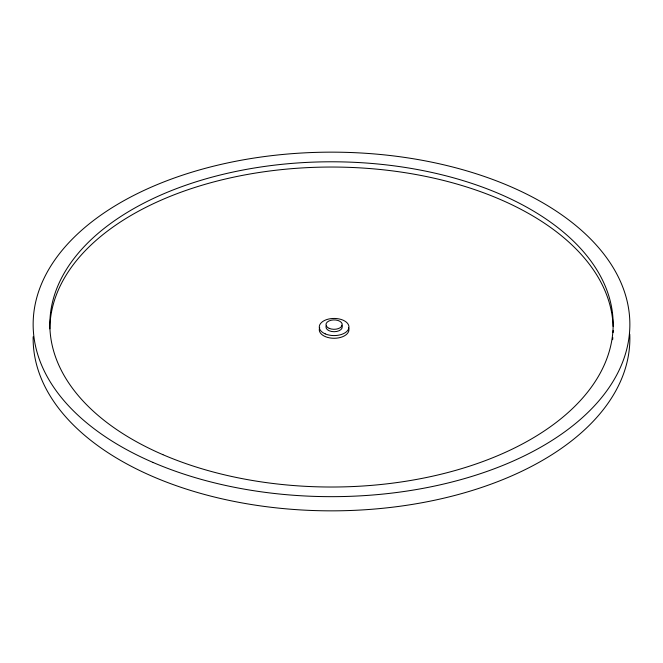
<?xml version="1.0" encoding="UTF-8"?>
<svg xmlns="http://www.w3.org/2000/svg" width="663" height="663" viewBox="0 0 663 663"><rect width="100%" height="100%" fill="white"/><g stroke="black" fill="none" stroke-linecap="round" stroke-linejoin="round"><path stroke-width="0.99" d="M629.759 334.227A298.358 172.256 0 0 1 333.721 510.841A298.358 172.256 0 0 1 33.158 336.787M348.456 327.514A14.851 8.578 0 0 1 334.218 338.279A14.851 8.578 0 0 1 319.699 327.638M341.652 325.251A8.138 4.699 0 0 1 334.169 331.715A8.138 4.699 0 0 1 326.519 325.318M613.159 330.481A281.659 162.617 0 0 1 613.118 332.528M612.819 337.633A281.659 162.617 0 0 1 612.629 339.68M49.841 328.823A281.659 162.617 0 0 1 329.403 167.043A281.659 162.617 0 0 1 613.109 326.403M325.218 333.879A14.851 8.578 0 0 0 348.854 328.028A14.851 8.578 0 0 0 328.251 319.135A14.851 8.578 0 0 0 325.218 333.879M162.883 454.661A281.659 162.617 0 0 0 611.195 343.583A281.659 162.617 0 0 0 220.423 174.966A281.659 162.617 0 0 0 162.883 454.661M329.229 328.367A8.138 4.699 0 0 0 342.191 325.16A8.138 4.699 0 0 0 330.895 320.287A8.138 4.699 0 0 0 329.229 328.367M152.888 462.384A298.358 172.256 0 0 0 627.778 344.719A298.358 172.256 0 0 0 213.834 166.115A298.358 172.256 0 0 0 152.888 462.384"/></g></svg>
